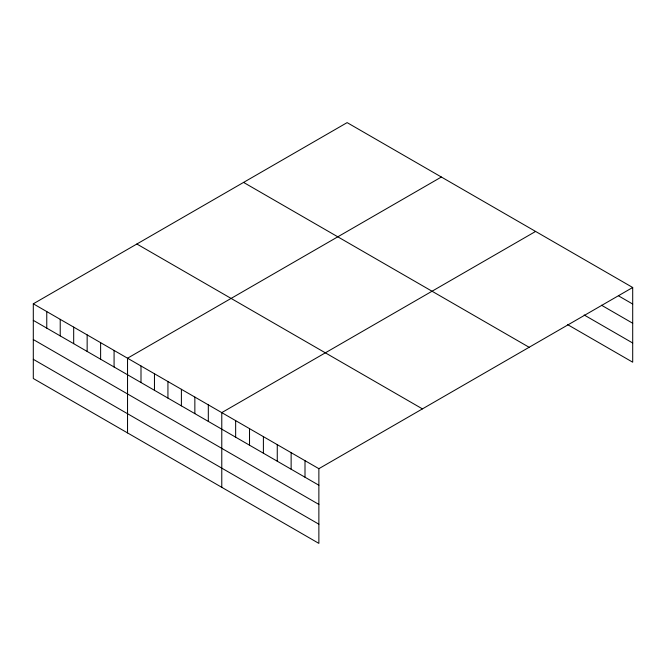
<?xml version="1.0" encoding="UTF-8"?>
<svg xmlns="http://www.w3.org/2000/svg" width="666" height="666" viewBox="0 0 666 666"><rect width="100%" height="100%" fill="white"/><g stroke="black" fill="none" stroke-linecap="round" stroke-linejoin="round"><path stroke-width="1" d="M33.3 303.804L318.872 468.681L318.872 543.381L33.3 378.504L33.3 303.804L347.128 122.619L632.7 287.496L632.7 362.196L567.682 324.658M441.367 177.023L127.539 358.208L127.539 432.917M535.606 231.435L221.778 412.62L221.778 487.329M318.872 468.681L632.7 287.496M618.831 296.037L632.7 304.046M601.49 305.219L632.7 323.235M584.149 314.976L632.7 343.007M243.565 182.409L529.137 347.286M136.863 244.014L422.435 408.882M33.3 320.354L318.872 485.231M33.3 339.543L318.872 504.42M33.3 359.315L318.872 524.192M305.003 460.672L305.003 477.222M291.134 452.664L291.134 469.214M277.264 444.655L277.264 461.205M263.395 436.646L263.395 453.196M249.525 428.638L249.525 445.188M235.647 420.629L235.647 437.179M208.316 404.845L208.316 421.395M194.855 397.078L194.855 413.628M181.393 389.302L181.393 405.852M167.932 381.526L167.932 398.077M154.462 373.759L154.462 390.309M141.001 365.984L141.001 382.534M114.077 350.441L114.077 366.991M100.616 342.665L100.616 359.215M87.154 334.89L87.154 351.44M73.685 327.123L73.685 343.673M60.223 319.347L60.223 335.897M46.762 311.571L46.762 328.122"/></g></svg>
